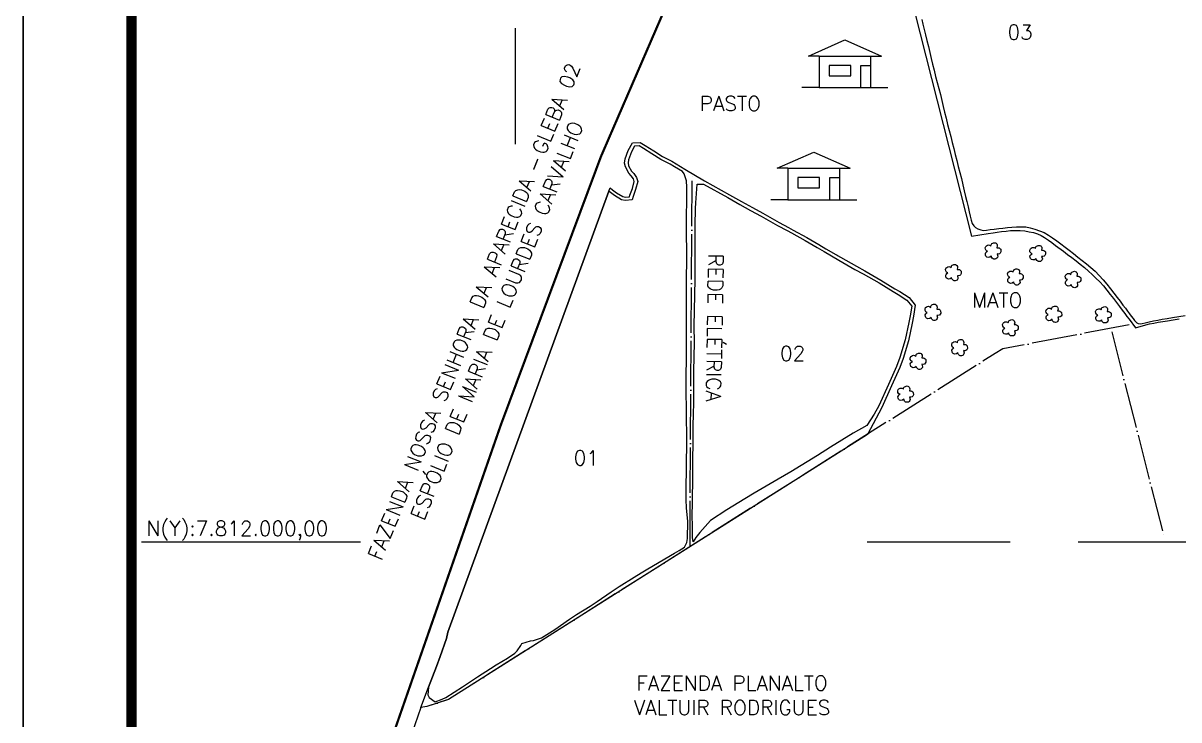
# Model space of a CAD drawing. Extents: x 749265 to 751365, y 7811172 to 7814142.
# Drawn here: x 749265 to 750285, y 7811843 to 7812458 of the extents above; entities that cross this region are included whole.
import ezdxf
from ezdxf.enums import TextEntityAlignment as Align

# ---------------------------------------------------------------- set-up
doc = ezdxf.new("R2010")
doc.units = 0
doc.header["$MEASUREMENT"] = 0
for name, pattern in [('CERCA', [47, 40, -3.5, 0, -3.5]), ('CONTINUO', [0]), ('LIN0', [0]), ('TAPUME', [47, 40, -3.5, 0, -3.5])]:
    doc.linetypes.add(name, pattern=pattern)
for name, color, linetype, lineweight in [('0114001239', 1, 'Continuous', 25), ('0114001239001', 5, 'Continuous', 25), ('0114001239002', 5, 'Continuous', 25), ('0114001239003', 5, 'Continuous', 25), ('REDE_DE_LUZ', 6, 'Continuous', 25), ('TEXTO_DIVERSOS', 7, 'Continuous', 5)]:
    doc.layers.add(name, color=color, linetype=linetype, lineweight=lineweight)
for name, color, linetype in [('ESTRADA', 1, 'Continuous'), ('MALHA', 8, 'CONTINUO'), ('MARGEM', 7, 'CONTINUO'), ('SIMBOLO ARVORE', 118, 'Continuous'), ('TEXTO CONFRONTANTES', 7, 'Continuous'), ('TEXTO_NUN_TAL', 7, 'Continuous')]:
    doc.layers.add(name, color=color, linetype=linetype)
doc.styles.add('SIMPLEX', font='simplex', dxfattribs={"height": 0.2})

# ---------------------------------------------------------------- blocks, each defined once
blk = doc.blocks.new('hgty')
at = {"color": 7, "linetype": 'Continuous'}
for p, q in [((730210.3029, 7819691.0891), (730210.4666, 7819691.162)), ((730210.4666, 7819691.162), (730210.6302, 7819691.0891)), ((730210.3504, 7819691.0891), (730210.3029, 7819691.0891)), ((730210.3504, 7819691.0891), (730210.3504, 7819690.9481)), ((730210.3504, 7819691.0891), (730210.5827, 7819691.0891)), ((730210.5827, 7819690.9481), (730210.5827, 7819691.0891)), ((730210.5827, 7819691.0891), (730210.6302, 7819691.0891)), ((730210.5378, 7819690.9481), (730210.5378, 7819691.0472)), ((730210.5378, 7819691.0472), (730210.5827, 7819691.0472)), ((730210.3504, 7819690.9481), (730210.2739, 7819690.9481)), ((730210.3504, 7819690.9481), (730210.5827, 7819690.9481)), ((730210.5827, 7819690.9481), (730210.6593, 7819690.9481))]:
    blk.add_line(p, q, dxfattribs=at)
blk.add_lwpolyline([(730210.4929, 7819691.0472), (730210.3954, 7819691.0472), (730210.3954, 7819691.0007), (730210.4929, 7819691.0007)], close=True, dxfattribs=at)

msp = doc.modelspace()

# ---------------------------------------------------------------- linework, layer by layer
at = {"layer": '0114001239'}
for points in [[(750046.9, 7812488.2), (750102.4, 7812269.9), (750117.1, 7812272.2), (750121.3, 7812272.9), (750124.9, 7812273.4), (750128.9, 7812274), (750132.9, 7812274.4), (750136.7, 7812274.8), (750140.8, 7812275), (750145.2, 7812274.9), (750149.3, 7812274.5), (750153.2, 7812273.8), (750157.1, 7812273), (750160.6, 7812271.9), (750163.7, 7812270.6), (750166.8, 7812268.7), (750170.2, 7812266.5), (750173.3, 7812264.2), (750176.5, 7812261.7), (750183.5, 7812256.6), (750187.1, 7812253.7), (750190.8, 7812251.1), (750194.6, 7812248.1), (750198.3, 7812245.2), (750201.9, 7812242.2), (750205.4, 7812239.1), (750208.8, 7812236.1), (750212.1, 7812232.9), (750215.5, 7812229.5), (750218.7, 7812226), (750221.7, 7812222.3), (750224.6, 7812218.5), (750227.5, 7812214.8), (750230.2, 7812211.2), (750232.9, 7812207.9), (750235.3, 7812204.6), (750237.5, 7812201.6), (750239.5, 7812199), (750241.4, 7812196.6), (750247, 7812189.1), (750256, 7812191.5), (750259.4, 7812192.4), (750263.2, 7812193.2), (750266.9, 7812193.9), (750271, 7812194.5), (750275.3, 7812195.2), (750280.2, 7812196.1), (750285.5, 7812197)], [(749983.6, 7812253.2), (749984.7, 7812252.5)]]:
    msp.add_lwpolyline(points, dxfattribs=at)
msp.add_lwpolyline([(749640.7, 7811860.9), (749621.7, 7811854.8), (749616.4, 7811854), (749623.1, 7811871.7), (749630.3, 7811890.2), (749633.5, 7811898.9), (749638.9, 7811914.9), (749640.1, 7811920.3), (749782.2, 7812309.5), (749783.3, 7812312.5), (749785.4, 7812310.8), (749788.9, 7812308.2), (749794.6, 7812304.9), (749796.8, 7812304.3), (749800.5, 7812304.7), (749800.9, 7812306), (749803, 7812312.1), (749804.7, 7812318.1), (749804.1, 7812320.4), (749802, 7812323.1), (749799.8, 7812325.6), (749796.9, 7812331), (749796.2, 7812334.4), (749796.7, 7812338.2), (749799.4, 7812345.6), (749803.2, 7812352.4), (749809.8, 7812352.5), (749814.2, 7812349.8), (749821.9, 7812345.2), (749829.7, 7812340.2), (749837.9, 7812336), (749841.7, 7812333.8), (749849.3, 7812329.1), (749866.7, 7812318.8), (749888.6, 7812306.5), (749899.3, 7812300.4), (749908.9, 7812295.1), (749918, 7812290.1), (749932.5, 7812282), (749940.9, 7812277.4), (749944.9, 7812275.3), (749957, 7812268.7), (749967.7, 7812262.5), (749973.8, 7812258.8), (749986.6, 7812251.4), (750000.8, 7812243.3), (750008.1, 7812239.2), (750022.2, 7812231.2), (750034.6, 7812223.5), (750039, 7812221.1), (750047.2, 7812215.8), (750052.7, 7812209), (750051.2, 7812199.2), (750050, 7812193.1), (750046.6, 7812177.6), (750041.9, 7812161.9), (750038.9, 7812153.9), (750031.8, 7812137.7), (750023.1, 7812118.7), (750010.4, 7812094.9)], close=True, dxfattribs=at)
at = {"layer": '0114001239001'}
msp.add_lwpolyline([(749782.2, 7812309.5), (749640.1, 7811920.3), (749638.9, 7811914.9), (749633.5, 7811898.9), (749630.3, 7811890.2), (749623.1, 7811871.7), (749622.5, 7811865.1), (749623.7, 7811862.6), (749628.9, 7811858.9), (749635.1, 7811861.2), (749638.5, 7811862.7), (749653.2, 7811872.2), (749661.8, 7811878.1), (749666.4, 7811881), (749677.7, 7811888.2), (749682.9, 7811891.5), (749692.7, 7811897.5), (749699.2, 7811901.9), (749701.3, 7811903.8), (749704.6, 7811908.7), (749705.6, 7811910.5), (749713, 7811912.6), (749715.7, 7811913), (749722.8, 7811915.5), (749734.7, 7811922.6), (749747.4, 7811931.7), (749753.7, 7811935.9), (749765.9, 7811943.4), (749771.8, 7811947.5), (749784.3, 7811956), (749791.5, 7811960.6), (749804.7, 7811968.9), (749810.8, 7811972.7), (749816.8, 7811976.4), (749840.3, 7811990), (749844.3, 7811992.4), (749849, 7811995.5), (749851, 7811999.5), (749851.7, 7812002.9), (749851.9, 7812018.1), (749850.8, 7812030.1), (749850.5, 7812037.1), (749850.5, 7812052.1), (749850.7, 7812060.1), (749850.9, 7812068.7), (749851, 7812087.1), (749850.7, 7812116.5), (749850.6, 7812133), (749850.8, 7812175.3), (749850.9, 7812192.9), (749850.8, 7812209.4), (749850.7, 7812217.5), (749850.9, 7812235.9), (749851, 7812245.4), (749851, 7812255.1), (749850.8, 7812273.1), (749850.7, 7812281.4), (749850.8, 7812290), (749851, 7812298.7), (749851, 7812313), (749850.9, 7812318.7), (749848.6, 7812324.8), (749847.2, 7812326.9), (749840.2, 7812331.2), (749836.4, 7812333.3), (749828.2, 7812337.6), (749820.3, 7812342.6), (749812.7, 7812347.2), (749809, 7812349.5), (749805, 7812349.4), (749802.2, 7812344.3), (749799.6, 7812337.4), (749799.2, 7812334.5), (749799.7, 7812332), (749802.3, 7812327.3), (749804.3, 7812325.1), (749806.8, 7812321.8), (749807.8, 7812318.1), (749805.9, 7812311.2), (749803.8, 7812305), (749802.7, 7812302), (749796.6, 7812301.3), (749793.5, 7812302.1), (749787.2, 7812305.7), (749783.6, 7812308.4)], close=True, dxfattribs=at)
at = {"layer": '0114001239002'}
msp.add_lwpolyline([(749865.9, 7812315.8), (749887.2, 7812303.9), (749897.9, 7812297.8), (749907.4, 7812292.5), (749916.6, 7812287.5), (749931.1, 7812279.4), (749939.5, 7812274.8), (749943.5, 7812272.7), (749955.5, 7812266), (749966.2, 7812259.9), (749972.3, 7812256.3), (749985.1, 7812248.8), (749999.3, 7812240.6), (750006.6, 7812236.6), (750020.7, 7812228.6), (750033.1, 7812221), (750037.5, 7812218.5), (750045.2, 7812213.5), (750049.5, 7812208.1), (750048.3, 7812199.7), (750047.1, 7812193.7), (750043.7, 7812178.3), (750039.1, 7812162.9), (750036.2, 7812155), (750029.1, 7812138.9), (750020.4, 7812120), (750016.5, 7812112.8), (750009.8, 7812102.7), (749997.8, 7812096.1), (749977.8, 7812083.7), (749966.5, 7812076.4), (749942.9, 7812062), (749931.7, 7812055.3), (749910.6, 7812043), (749902.3, 7812038.1), (749886.4, 7812028.3), (749871.9, 7812018.8), (749862.4, 7812008.4), (749858.9, 7812004), (749856.6, 7812000.2), (749856.1, 7812003.8), (749856.1, 7812012), (749855.9, 7812025.3), (749856, 7812032.1), (749856.2, 7812038.9), (749856.4, 7812054), (749856.5, 7812062.3), (749856.5, 7812070.9), (749856.7, 7812088.9), (749856.8, 7812104.1), (749856.9, 7812111.2), (749857.2, 7812124.3), (749857.2, 7812150.8), (749857.5, 7812163.4), (749857.7, 7812176.1), (749857.6, 7812190.5), (749858.4, 7812231.9), (749858.4, 7812238), (749858.5, 7812251.3), (749858.4, 7812263.9), (749858.3, 7812269.5), (749858.4, 7812279.2), (749858.8, 7812294.4), (749859, 7812299.3), (749860.1, 7812315.7)], close=True, dxfattribs=at)
at = {"layer": '0114001239003', "flags": 128}
msp.add_lwpolyline([(750058.4, 7812461), (750059.4, 7812457), (750060.4, 7812452.4), (750061.6, 7812447.6), (750063, 7812442.6), (750064.3, 7812437.4), (750065.6, 7812432), (750066.8, 7812426.8), (750067.9, 7812421.7), (750069.2, 7812416.3), (750070.5, 7812410.9), (750072.1, 7812405.6), (750073.4, 7812400.3), (750074.9, 7812395), (750076.1, 7812389.6), (750077.4, 7812384.4), (750078.6, 7812379.3), (750080, 7812374.1), (750081.2, 7812368.6), (750082.6, 7812363.2), (750083.9, 7812357.9), (750085.3, 7812352.7), (750086.6, 7812347.4), (750087.9, 7812342), (750089.3, 7812336.7), (750090.6, 7812331.5), (750091.9, 7812326.2), (750093.4, 7812320.8), (750094.7, 7812315.3), (750095.8, 7812310), (750097.1, 7812304.9), (750098.1, 7812300.4), (750099.2, 7812295.9), (750100.2, 7812291.5), (750101, 7812287.5), (750101.9, 7812284.1), (750102.9, 7812281.2), (750104.2, 7812279.1), (750105.9, 7812277.6), (750108, 7812276.5), (750110.4, 7812275.5), (750113, 7812275), (750115.6, 7812275.2), (750118.7, 7812275.7), (750122.3, 7812276.2), (750126.3, 7812276.7), (750130, 7812277.1), (750134, 7812277.5), (750138, 7812277.8), (750141.9, 7812278.1), (750146.1, 7812278.2), (750150.2, 7812278), (750154.1, 7812277.3), (750158.2, 7812276.2), (750162.4, 7812274.7), (750166.3, 7812273), (750170.1, 7812270.9), (750173.9, 7812268.5), (750177.6, 7812265.9), (750181.2, 7812263.1), (750184.8, 7812260.2), (750188.5, 7812257.4), (750192.2, 7812254.5), (750196.2, 7812251.5), (750200, 7812248.4), (750203.9, 7812245.4), (750207.6, 7812242.2), (750211.4, 7812238.9), (750214.9, 7812235.3), (750218.4, 7812231.4), (750221.7, 7812227.5), (750224.9, 7812223.5), (750227.9, 7812219.6), (750230.9, 7812215.9), (750233.6, 7812212.4), (750235.9, 7812209.1), (750238.1, 7812206.2), (750239.9, 7812203.6), (750241.6, 7812201.3), (750243.2, 7812199.3), (750244.9, 7812197.3), (750246.2, 7812195.5), (750247.2, 7812194.3), (750248.2, 7812193.4), (750249.4, 7812192.9), (750251, 7812192.5), (750252.9, 7812192.8), (750255.5, 7812193.5), (750259, 7812194.3), (750262.9, 7812195.2), (750266.6, 7812195.8), (750270.6, 7812196.5), (750275, 7812197.2), (750279.8, 7812198), (750285.2, 7812199), (750290.8, 7812199.9)], dxfattribs=at)
at = {"layer": 'ESTRADA', "const_width": 2, "flags": 128}
msp.add_lwpolyline([(749561.6, 7811742.8), (749686.8, 7812102.9), (749775.3, 7812340.2), (749905.1, 7812640.1), (749910.6, 7812659.9), (749938.8, 7812984.1), (749904.7, 7812987.6), (749878.4, 7812993.1), (749865.6, 7812995.8), (749857.2, 7812997.1), (749805.8, 7813007.7), (749768.9, 7813017.9), (749750.2, 7813022.8)], dxfattribs=at)
at = {"layer": 'MALHA'}
for p, q in [((749700, 7812351), (749700, 7812453.6)), ((749369.9, 7812000), (749563, 7812000)), ((750010.1, 7812000), (750136.3, 7812000)), ((750196.5, 7812000), (751260.9, 7812000))]:
    msp.add_line(p, q, dxfattribs=at)
at = {"layer": 'MARGEM', "color": 174, "linetype": 'LIN0'}
msp.add_line((749265.4, 7811171.9), (749265.4, 7814141.9), dxfattribs=at)
at = {"layer": 'MARGEM', "color": 174, "linetype": 'LIN0', "flags": 128}
msp.add_lwpolyline([(751365.4, 7811171.9), (751365.4, 7814141.9), (749265.4, 7814141.9), (749265.4, 7811171.9)], close=True, dxfattribs=at)
at = {"layer": 'MARGEM', "color": 174, "linetype": 'LIN0', "const_width": 9.09, "flags": 128}
msp.add_lwpolyline([(751260.9, 7811501.7), (751260.9, 7814037.3), (749360.9, 7814037.3), (749360.9, 7811501.7)], close=True, dxfattribs=at)
at = {"layer": 'REDE_DE_LUZ', "linetype": 'TAPUME', "elevation": 620.2, "flags": 128}
msp.add_lwpolyline([(749853.9, 7811996.2), (749855.7, 7812324.9)], dxfattribs=at)
at = {"layer": 'SIMBOLO ARVORE', "linetype": 'CONTINUO'}
for points in [[(750119.7, 7812252.3, 0), (750118.5, 7812251.3, 0), (750116.9, 7812251.1, 0), (750115.8, 7812251.5, 0), (750115, 7812252.3, 0), (750114.6, 7812253.2, 0), (750114.6, 7812254.5, 0), (750115, 7812255.4, 0), (750115.4, 7812256, 0), (750116.3, 7812256.6, 0), (750115.8, 7812256.8, 0), (750115.2, 7812257.3, 0), (750114.5, 7812258.3, 0), (750114.4, 7812259.6, 0), (750114.9, 7812260.9, 0), (750115.4, 7812261.4, 0), (750116.3, 7812262, 0), (750117.3, 7812262.1, 0), (750118.1, 7812262, 0), (750118.7, 7812261.7, 0), (750119.4, 7812261.1, 0), (750119.6, 7812262.2, 0), (750119.8, 7812262.7, 0), (750120.3, 7812263.3, 0), (750121, 7812263.6, 0), (750121.7, 7812263.9, 0), (750122.6, 7812264, 0), (750123.4, 7812263.9, 0), (750124, 7812263.6, 0), (750124.5, 7812263.1, 0), (750124.9, 7812262.2, 0), (750125, 7812261.3, 0), (750124.7, 7812259.7, 0), (750125.8, 7812259.7, 0), (750126.7, 7812259.5, 0), (750127.6, 7812258.8, 0), (750128.1, 7812258.3, 0), (750128.2, 7812256, 0), (750127.7, 7812255, 0), (750127, 7812254.4, 0), (750125.8, 7812254.1, 0), (750124.8, 7812254.2, 0), (750125.4, 7812252.1, 0), (750125.1, 7812251.2, 0), (750124.5, 7812250.4, 0), (750123.8, 7812249.8, 0), (750122.9, 7812249.6, 0), (750122, 7812249.7, 0), (750121.3, 7812249.9, 0), (750120.5, 7812250.6, 0), (750119.9, 7812251.3, 0), (750119.8, 7812252.4, 0)], [(750159.1, 7812250.1, 0), (750157.9, 7812249.1, 0), (750156.3, 7812248.9, 0), (750155.2, 7812249.3, 0), (750154.4, 7812250.1, 0), (750154, 7812251, 0), (750153.9, 7812252.4, 0), (750154.4, 7812253.2, 0), (750154.8, 7812253.8, 0), (750155.7, 7812254.4, 0), (750155.2, 7812254.6, 0), (750154.6, 7812255.1, 0), (750153.9, 7812256.2, 0), (750153.8, 7812257.4, 0), (750154.3, 7812258.7, 0), (750154.8, 7812259.2, 0), (750155.7, 7812259.8, 0), (750156.7, 7812259.9, 0), (750157.5, 7812259.8, 0), (750158.1, 7812259.5, 0), (750158.8, 7812258.9, 0), (750159, 7812260.1, 0), (750159.2, 7812260.5, 0), (750159.7, 7812261.2, 0), (750160.4, 7812261.4, 0), (750161.1, 7812261.8, 0), (750162, 7812261.8, 0), (750162.7, 7812261.7, 0), (750163.4, 7812261.4, 0), (750163.9, 7812260.9, 0), (750164.3, 7812260.1, 0), (750164.4, 7812259.2, 0), (750164.1, 7812257.5, 0), (750165.2, 7812257.6, 0), (750166.1, 7812257.3, 0), (750167, 7812256.6, 0), (750167.5, 7812256.1, 0), (750167.6, 7812253.9, 0), (750167.1, 7812252.9, 0), (750166.4, 7812252.2, 0), (750165.2, 7812251.9, 0), (750164.2, 7812252, 0), (750164.8, 7812249.9, 0), (750164.5, 7812249, 0), (750163.9, 7812248.2, 0), (750163.2, 7812247.6, 0), (750162.3, 7812247.4, 0), (750161.4, 7812247.5, 0), (750160.7, 7812247.7, 0), (750159.9, 7812248.5, 0), (750159.3, 7812249.2, 0), (750159.2, 7812250.2, 0)], [(750084.7, 7812233.2, 0), (750083.5, 7812232.1, 0), (750081.9, 7812231.9, 0), (750080.8, 7812232.4, 0), (750080, 7812233.2, 0), (750079.6, 7812234.1, 0), (750079.5, 7812235.4, 0), (750080, 7812236.2, 0), (750080.4, 7812236.9, 0), (750081.3, 7812237.5, 0), (750080.8, 7812237.7, 0), (750080.2, 7812238.1, 0), (750079.5, 7812239.2, 0), (750079.4, 7812240.5, 0), (750079.9, 7812241.8, 0), (750080.4, 7812242.3, 0), (750081.3, 7812242.8, 0), (750082.3, 7812243, 0), (750083.1, 7812242.8, 0), (750083.7, 7812242.6, 0), (750084.4, 7812241.9, 0), (750084.6, 7812243.1, 0), (750084.7, 7812243.6, 0), (750085.2, 7812244.2, 0), (750086, 7812244.5, 0), (750086.7, 7812244.8, 0), (750087.6, 7812244.9, 0), (750088.3, 7812244.8, 0), (750089, 7812244.4, 0), (750089.4, 7812243.9, 0), (750089.9, 7812243.1, 0), (750090, 7812242.2, 0), (750089.6, 7812240.6, 0), (750090.8, 7812240.6, 0), (750091.7, 7812240.4, 0), (750092.6, 7812239.7, 0), (750093.1, 7812239.1, 0), (750093.2, 7812236.9, 0), (750092.7, 7812235.9, 0), (750091.9, 7812235.2, 0), (750090.8, 7812234.9, 0), (750089.8, 7812235, 0), (750090.3, 7812232.9, 0), (750090.1, 7812232.1, 0), (750089.5, 7812231.2, 0), (750088.8, 7812230.7, 0), (750087.9, 7812230.5, 0), (750087, 7812230.5, 0), (750086.3, 7812230.7, 0), (750085.5, 7812231.5, 0), (750084.9, 7812232.2, 0), (750084.7, 7812233.3, 0)], [(750139.4, 7812229.3, 0), (750138.2, 7812228.3, 0), (750136.6, 7812228.1, 0), (750135.5, 7812228.6, 0), (750134.7, 7812229.3, 0), (750134.3, 7812230.2, 0), (750134.2, 7812231.6, 0), (750134.7, 7812232.4, 0), (750135.1, 7812233, 0), (750136, 7812233.7, 0), (750135.5, 7812233.8, 0), (750134.9, 7812234.3, 0), (750134.2, 7812235.4, 0), (750134.1, 7812236.6, 0), (750134.6, 7812238, 0), (750135.1, 7812238.4, 0), (750136, 7812239, 0), (750137, 7812239.1, 0), (750137.8, 7812239, 0), (750138.4, 7812238.7, 0), (750139.1, 7812238.1, 0), (750139.3, 7812239.3, 0), (750139.5, 7812239.7, 0), (750140, 7812240.4, 0), (750140.7, 7812240.7, 0), (750141.4, 7812241, 0), (750142.3, 7812241.1, 0), (750143.1, 7812240.9, 0), (750143.7, 7812240.6, 0), (750144.2, 7812240.1, 0), (750144.6, 7812239.3, 0), (750144.7, 7812238.4, 0), (750144.4, 7812236.8, 0), (750145.5, 7812236.8, 0), (750146.4, 7812236.6, 0), (750147.3, 7812235.9, 0), (750147.8, 7812235.3, 0), (750147.9, 7812233.1, 0), (750147.4, 7812232.1, 0), (750146.7, 7812231.4, 0), (750145.5, 7812231.1, 0), (750144.5, 7812231.2, 0), (750145.1, 7812229.1, 0), (750144.8, 7812228.2, 0), (750144.2, 7812227.4, 0), (750143.5, 7812226.9, 0), (750142.6, 7812226.6, 0), (750141.7, 7812226.7, 0), (750141, 7812226.9, 0), (750140.2, 7812227.7, 0), (750139.6, 7812228.4, 0), (750139.5, 7812229.5, 0)], [(750190.3, 7812227.2, 0), (750189.1, 7812226.1, 0), (750187.5, 7812225.9, 0), (750186.4, 7812226.4, 0), (750185.6, 7812227.2, 0), (750185.2, 7812228.1, 0), (750185.1, 7812229.4, 0), (750185.6, 7812230.2, 0), (750186, 7812230.9, 0), (750186.9, 7812231.5, 0), (750186.4, 7812231.7, 0), (750185.8, 7812232.1, 0), (750185.1, 7812233.2, 0), (750185, 7812234.5, 0), (750185.5, 7812235.8, 0), (750186, 7812236.2, 0), (750186.9, 7812236.8, 0), (750187.9, 7812236.9, 0), (750188.7, 7812236.8, 0), (750189.3, 7812236.5, 0), (750190, 7812235.9, 0), (750190.2, 7812237.1, 0), (750190.3, 7812237.5, 0), (750190.8, 7812238.2, 0), (750191.6, 7812238.5, 0), (750192.3, 7812238.8, 0), (750193.2, 7812238.9, 0), (750193.9, 7812238.8, 0), (750194.6, 7812238.4, 0), (750195, 7812237.9, 0), (750195.5, 7812237.1, 0), (750195.6, 7812236.2, 0), (750195.2, 7812234.6, 0), (750196.4, 7812234.6, 0), (750197.3, 7812234.4, 0), (750198.2, 7812233.7, 0), (750198.7, 7812233.1, 0), (750198.8, 7812230.9, 0), (750198.3, 7812229.9, 0), (750197.5, 7812229.2, 0), (750196.4, 7812228.9, 0), (750195.4, 7812229, 0), (750195.9, 7812226.9, 0), (750195.7, 7812226, 0), (750195.1, 7812225.2, 0), (750194.4, 7812224.7, 0), (750193.5, 7812224.4, 0), (750192.6, 7812224.5, 0), (750191.9, 7812224.7, 0), (750191.1, 7812225.5, 0), (750190.5, 7812226.2, 0), (750190.4, 7812227.3, 0)], [(750066.7, 7812198.2, 0), (750065.4, 7812197.1, 0), (750063.8, 7812197, 0), (750062.7, 7812197.4, 0), (750061.9, 7812198.2, 0), (750061.6, 7812199.1, 0), (750061.5, 7812200.4, 0), (750061.9, 7812201.2, 0), (750062.4, 7812201.9, 0), (750063.3, 7812202.5, 0), (750062.7, 7812202.7, 0), (750062.1, 7812203.1, 0), (750061.5, 7812204.2, 0), (750061.3, 7812205.5, 0), (750061.8, 7812206.8, 0), (750062.3, 7812207.3, 0), (750063.3, 7812207.8, 0), (750064.2, 7812208, 0), (750065, 7812207.8, 0), (750065.6, 7812207.6, 0), (750066.3, 7812207, 0), (750066.5, 7812208.1, 0), (750066.7, 7812208.6, 0), (750067.2, 7812209.2, 0), (750067.9, 7812209.5, 0), (750068.7, 7812209.8, 0), (750069.5, 7812209.9, 0), (750070.3, 7812209.8, 0), (750070.9, 7812209.4, 0), (750071.4, 7812208.9, 0), (750071.8, 7812208.1, 0), (750072, 7812207.2, 0), (750071.6, 7812205.6, 0), (750072.7, 7812205.6, 0), (750073.7, 7812205.4, 0), (750074.5, 7812204.7, 0), (750075, 7812204.1, 0), (750075.2, 7812201.9, 0), (750074.6, 7812200.9, 0), (750073.9, 7812200.2, 0), (750072.7, 7812199.9, 0), (750071.7, 7812200, 0), (750072.3, 7812197.9, 0), (750072, 7812197.1, 0), (750071.4, 7812196.2, 0), (750070.8, 7812195.7, 0), (750069.8, 7812195.5, 0), (750068.9, 7812195.5, 0), (750068.2, 7812195.7, 0), (750067.4, 7812196.5, 0), (750066.9, 7812197.2, 0), (750066.7, 7812198.3, 0)], [(750173.4, 7812196.5, 0), (750172.1, 7812195.5, 0), (750170.5, 7812195.3, 0), (750169.4, 7812195.7, 0), (750168.6, 7812196.5, 0), (750168.3, 7812197.4, 0), (750168.2, 7812198.8, 0), (750168.6, 7812199.6, 0), (750169.1, 7812200.2, 0), (750170, 7812200.8, 0), (750169.4, 7812201, 0), (750168.8, 7812201.5, 0), (750168.1, 7812202.6, 0), (750168, 7812203.8, 0), (750168.5, 7812205.1, 0), (750169, 7812205.6, 0), (750170, 7812206.2, 0), (750170.9, 7812206.3, 0), (750171.7, 7812206.2, 0), (750172.3, 7812205.9, 0), (750173, 7812205.3, 0), (750173.2, 7812206.5, 0), (750173.4, 7812206.9, 0), (750173.9, 7812207.6, 0), (750174.6, 7812207.8, 0), (750175.4, 7812208.2, 0), (750176.2, 7812208.2, 0), (750177, 7812208.1, 0), (750177.6, 7812207.8, 0), (750178.1, 7812207.3, 0), (750178.5, 7812206.5, 0), (750178.7, 7812205.6, 0), (750178.3, 7812204, 0), (750179.4, 7812204, 0), (750180.3, 7812203.7, 0), (750181.2, 7812203, 0), (750181.7, 7812202.5, 0), (750181.9, 7812200.3, 0), (750181.3, 7812199.3, 0), (750180.6, 7812198.6, 0), (750179.4, 7812198.3, 0), (750178.4, 7812198.4, 0), (750179, 7812196.3, 0), (750178.7, 7812195.4, 0), (750178.1, 7812194.6, 0), (750177.5, 7812194.1, 0), (750176.5, 7812193.8, 0), (750175.6, 7812193.9, 0), (750174.9, 7812194.1, 0), (750174.1, 7812194.9, 0), (750173.6, 7812195.6, 0), (750173.4, 7812196.6, 0)], [(750217.1, 7812196, 0), (750215.9, 7812194.9, 0), (750214.3, 7812194.8, 0), (750213.2, 7812195.2, 0), (750212.4, 7812196, 0), (750212, 7812196.9, 0), (750211.9, 7812198.2, 0), (750212.4, 7812199.1, 0), (750212.8, 7812199.7, 0), (750213.7, 7812200.3, 0), (750213.2, 7812200.5, 0), (750212.6, 7812201, 0), (750211.9, 7812202, 0), (750211.8, 7812203.3, 0), (750212.3, 7812204.6, 0), (750212.8, 7812205.1, 0), (750213.7, 7812205.6, 0), (750214.7, 7812205.8, 0), (750215.5, 7812205.7, 0), (750216.1, 7812205.4, 0), (750216.8, 7812204.8, 0), (750217, 7812205.9, 0), (750217.1, 7812206.4, 0), (750217.7, 7812207, 0), (750218.4, 7812207.3, 0), (750219.1, 7812207.6, 0), (750220, 7812207.7, 0), (750220.7, 7812207.6, 0), (750221.4, 7812207.3, 0), (750221.9, 7812206.7, 0), (750222.3, 7812205.9, 0), (750222.4, 7812205, 0), (750222.1, 7812203.4, 0), (750223.2, 7812203.4, 0), (750224.1, 7812203.2, 0), (750225, 7812202.5, 0), (750225.5, 7812201.9, 0), (750225.6, 7812199.7, 0), (750225.1, 7812198.7, 0), (750224.4, 7812198.1, 0), (750223.2, 7812197.8, 0), (750222.2, 7812197.8, 0), (750222.8, 7812195.8, 0), (750222.5, 7812194.9, 0), (750221.9, 7812194, 0), (750221.2, 7812193.5, 0), (750220.3, 7812193.3, 0), (750219.4, 7812193.3, 0), (750218.7, 7812193.5, 0), (750217.9, 7812194.3, 0), (750217.3, 7812195, 0), (750217.2, 7812196.1, 0)], [(750135, 7812184.5, 0), (750133.8, 7812183.5, 0), (750132.2, 7812183.3, 0), (750131.1, 7812183.7, 0), (750130.3, 7812184.5, 0), (750130, 7812185.4, 0), (750129.9, 7812186.7, 0), (750130.3, 7812187.6, 0), (750130.8, 7812188.2, 0), (750131.7, 7812188.8, 0), (750131.1, 7812189, 0), (750130.5, 7812189.5, 0), (750129.8, 7812190.5, 0), (750129.7, 7812191.8, 0), (750130.2, 7812193.1, 0), (750130.7, 7812193.6, 0), (750131.6, 7812194.2, 0), (750132.6, 7812194.3, 0), (750133.4, 7812194.2, 0), (750134, 7812193.9, 0), (750134.7, 7812193.3, 0), (750134.9, 7812194.4, 0), (750135.1, 7812194.9, 0), (750135.6, 7812195.5, 0), (750136.3, 7812195.8, 0), (750137.1, 7812196.1, 0), (750137.9, 7812196.2, 0), (750138.7, 7812196.1, 0), (750139.3, 7812195.8, 0), (750139.8, 7812195.3, 0), (750140.2, 7812194.4, 0), (750140.4, 7812193.5, 0), (750140, 7812191.9, 0), (750141.1, 7812191.9, 0), (750142, 7812191.7, 0), (750142.9, 7812191, 0), (750143.4, 7812190.5, 0), (750143.6, 7812188.2, 0), (750143, 7812187.2, 0), (750142.3, 7812186.6, 0), (750141.1, 7812186.3, 0), (750140.1, 7812186.4, 0), (750140.7, 7812184.3, 0), (750140.4, 7812183.4, 0), (750139.8, 7812182.5, 0), (750139.2, 7812182, 0), (750138.2, 7812181.8, 0), (750137.3, 7812181.8, 0), (750136.6, 7812182, 0), (750135.8, 7812182.8, 0), (750135.3, 7812183.5, 0), (750135.1, 7812184.6, 0)], [(750090.2, 7812167, 0), (750088.9, 7812166, 0), (750087.4, 7812165.8, 0), (750086.2, 7812166.2, 0), (750085.4, 7812167, 0), (750085.1, 7812167.9, 0), (750085, 7812169.2, 0), (750085.4, 7812170.1, 0), (750085.9, 7812170.7, 0), (750086.8, 7812171.3, 0), (750086.2, 7812171.5, 0), (750085.7, 7812172, 0), (750085, 7812173, 0), (750084.9, 7812174.3, 0), (750085.3, 7812175.6, 0), (750085.9, 7812176.1, 0), (750086.8, 7812176.7, 0), (750087.8, 7812176.8, 0), (750088.5, 7812176.7, 0), (750089.2, 7812176.4, 0), (750089.8, 7812175.8, 0), (750090, 7812176.9, 0), (750090.2, 7812177.4, 0), (750090.7, 7812178, 0), (750091.5, 7812178.3, 0), (750092.2, 7812178.6, 0), (750093, 7812178.7, 0), (750093.8, 7812178.6, 0), (750094.4, 7812178.3, 0), (750094.9, 7812177.8, 0), (750095.3, 7812176.9, 0), (750095.5, 7812176, 0), (750095.1, 7812174.4, 0), (750096.2, 7812174.4, 0), (750097.2, 7812174.2, 0), (750098.1, 7812173.5, 0), (750098.6, 7812173, 0), (750098.7, 7812170.7, 0), (750098.1, 7812169.7, 0), (750097.4, 7812169.1, 0), (750096.3, 7812168.8, 0), (750095.3, 7812168.9, 0), (750095.8, 7812166.8, 0), (750095.6, 7812165.9, 0), (750095, 7812165, 0), (750094.3, 7812164.5, 0), (750093.4, 7812164.3, 0), (750092.4, 7812164.3, 0), (750091.7, 7812164.5, 0), (750090.9, 7812165.3, 0), (750090.4, 7812166, 0), (750090.2, 7812167.1, 0)], [(750053.5, 7812155, 0), (750052.3, 7812153.9, 0), (750050.7, 7812153.8, 0), (750049.6, 7812154.2, 0), (750048.8, 7812155, 0), (750048.4, 7812155.9, 0), (750048.3, 7812157.2, 0), (750048.8, 7812158, 0), (750049.2, 7812158.7, 0), (750050.1, 7812159.3, 0), (750049.6, 7812159.5, 0), (750049, 7812159.9, 0), (750048.3, 7812161, 0), (750048.2, 7812162.3, 0), (750048.7, 7812163.6, 0), (750049.2, 7812164.1, 0), (750050.1, 7812164.6, 0), (750051.1, 7812164.8, 0), (750051.9, 7812164.6, 0), (750052.5, 7812164.4, 0), (750053.2, 7812163.8, 0), (750053.4, 7812164.9, 0), (750053.5, 7812165.4, 0), (750054.1, 7812166, 0), (750054.8, 7812166.3, 0), (750055.5, 7812166.6, 0), (750056.4, 7812166.7, 0), (750057.1, 7812166.6, 0), (750057.8, 7812166.2, 0), (750058.3, 7812165.7, 0), (750058.7, 7812164.9, 0), (750058.8, 7812164, 0), (750058.5, 7812162.4, 0), (750059.6, 7812162.4, 0), (750060.5, 7812162.2, 0), (750061.4, 7812161.5, 0), (750061.9, 7812160.9, 0), (750062, 7812158.7, 0), (750061.5, 7812157.7, 0), (750060.8, 7812157, 0), (750059.6, 7812156.7, 0), (750058.6, 7812156.8, 0), (750059.1, 7812154.7, 0), (750058.9, 7812153.9, 0), (750058.3, 7812153, 0), (750057.6, 7812152.5, 0), (750056.7, 7812152.3, 0), (750055.8, 7812152.3, 0), (750055.1, 7812152.5, 0), (750054.3, 7812153.3, 0), (750053.7, 7812154, 0), (750053.6, 7812155.1, 0)], [(750042.6, 7812126, 0), (750041.3, 7812125, 0), (750039.8, 7812124.8, 0), (750038.6, 7812125.2, 0), (750037.8, 7812126, 0), (750037.5, 7812126.9, 0), (750037.4, 7812128.2, 0), (750037.8, 7812129.1, 0), (750038.3, 7812129.7, 0), (750039.2, 7812130.3, 0), (750038.6, 7812130.5, 0), (750038, 7812131, 0), (750037.4, 7812132, 0), (750037.3, 7812133.3, 0), (750037.7, 7812134.6, 0), (750038.2, 7812135.1, 0), (750039.2, 7812135.6, 0), (750040.2, 7812135.8, 0), (750040.9, 7812135.7, 0), (750041.6, 7812135.4, 0), (750042.2, 7812134.8, 0), (750042.4, 7812135.9, 0), (750042.6, 7812136.4, 0), (750043.1, 7812137, 0), (750043.9, 7812137.3, 0), (750044.6, 7812137.6, 0), (750045.4, 7812137.7, 0), (750046.2, 7812137.6, 0), (750046.8, 7812137.3, 0), (750047.3, 7812136.7, 0), (750047.7, 7812135.9, 0), (750047.9, 7812135, 0), (750047.5, 7812133.4, 0), (750048.6, 7812133.4, 0), (750049.6, 7812133.2, 0), (750050.5, 7812132.5, 0), (750050.9, 7812131.9, 0), (750051.1, 7812129.7, 0), (750050.5, 7812128.7, 0), (750049.8, 7812128.1, 0), (750048.7, 7812127.8, 0), (750047.7, 7812127.8, 0), (750048.2, 7812125.8, 0), (750048, 7812124.9, 0), (750047.4, 7812124, 0), (750046.7, 7812123.5, 0), (750045.8, 7812123.3, 0), (750044.8, 7812123.3, 0), (750044.1, 7812123.5, 0), (750043.3, 7812124.3, 0), (750042.8, 7812125, 0), (750042.6, 7812126.1, 0)]]:
    msp.add_polyline3d(points, dxfattribs=at)
at = {"layer": 'TEXTO_DIVERSOS', "color": 7, "linetype": 'CERCA', "flags": 128}
for points in [[(750241.4, 7812191.7), (750129.9, 7812170.4), (750123.3, 7812166.4), (749640.7, 7811860.9), (749621.7, 7811854.8), (749616.4, 7811854)], [(750226.1, 7812185.5), (750272, 7812005.1)]]:
    msp.add_lwpolyline(points, dxfattribs=at)
at = {"layer": 'TEXTO_DIVERSOS', "color": 35, "elevation": 625, "flags": 128}
msp.add_lwpolyline([(749616.4, 7811854), (749576.7, 7811739)], dxfattribs=at)

# ---------------------------------------------------------------- block references
at = {"layer": 'TEXTO_DIVERSOS', "color": 7, "linetype": 'Continuous', "lineweight": 0, "xscale": 196.8359605747009, "yscale": 196.8359605747009, "zscale": 196.8359605747009}
for p in [(-142981688, -1531383978.1), (-142981715.5, -1531384077.1)]:
    msp.add_blockref('hgty', p, dxfattribs=at)

# ---------------------------------------------------------------- texts
at = {"layer": 'MALHA', "linetype": 'Continuous', "style": 'SIMPLEX'}
msp.add_text('N(Y):7.812.000,00', height=13, dxfattribs=at).set_placement((749374.2, 7812001.6), align=Align.BOTTOM_LEFT)
at = {"layer": 'TEXTO CONFRONTANTES', "linetype": 'Continuous', "insert": (749673.5, 7812199.5), "char_height": 13, "width": 621.072, "attachment_point": 5, "rotation": 68, "style": 'SIMPLEX'}
msp.add_mtext('FAZENDA NOSSA SENHORA DA APARECIDA {\\fArial|b0|i0|c0|p34;– }GLEBA 02\\PESPÓLIO DE MARIA DE LOURDES CARVALHO', dxfattribs=at)
at = {"layer": 'TEXTO CONFRONTANTES', "linetype": 'Continuous', "insert": (749891, 7811864.6), "char_height": 13, "width": 501.48, "attachment_point": 5, "style": 'SIMPLEX'}
msp.add_mtext('FAZENDA PLANALTO\\PVALTUIR RODRIGUES', dxfattribs=at)
at = {"layer": 'TEXTO_DIVERSOS', "linetype": 'Continuous', "char_height": 13, "width": 106.325, "attachment_point": 5, "style": 'SIMPLEX'}
for s, insert in [('PASTO', (749889.5, 7812386.9)), ('MATO', (750124.9, 7812213.4))]:
    msp.add_mtext(s, dxfattribs=dict(at, insert=insert))
at = {"layer": 'TEXTO_DIVERSOS', "linetype": 'Continuous', "insert": (749875.6, 7812189), "char_height": 13, "width": 214.041, "attachment_point": 5, "rotation": 269, "style": 'SIMPLEX'}
msp.add_mtext('REDE ELÉTRICA', dxfattribs=at)
at = {"layer": 'TEXTO_NUN_TAL', "linetype": 'Continuous', "style": 'SIMPLEX'}
for s, p in [('03', (750145.2, 7812450)), ('02', (749944.4, 7812166.4)), ('01', (749762.4, 7812074.1))]:
    msp.add_text(s, height=13, dxfattribs=at).set_placement(p, align=Align.MIDDLE_CENTER)

doc.saveas('drawing.dxf')
